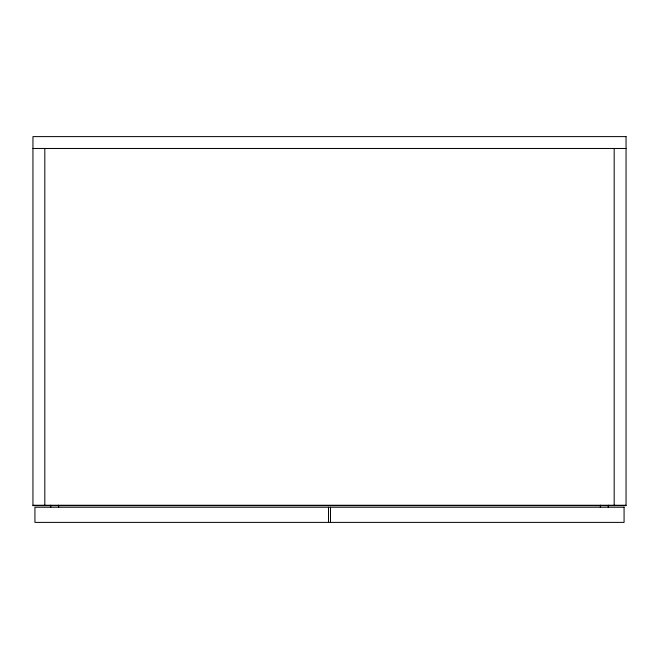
<?xml version="1.0" encoding="UTF-8"?>
<svg xmlns="http://www.w3.org/2000/svg" width="659" height="659" viewBox="0 0 659 659"><rect width="100%" height="100%" fill="white"/><g stroke="black" fill="none" stroke-linecap="round" stroke-linejoin="round"><path stroke-width="0.99" d="M32.95 148.473L626.05 148.473M32.95 505.255L626.05 505.255M614.188 148.473L614.188 505.651M608.257 505.173L608.257 507.232M600.349 505.181L600.349 507.232M330.488 507.232L330.488 522.389M328.512 507.232L328.512 522.389M58.651 505.173L58.651 507.232M50.743 505.173L50.743 507.232M44.812 148.473L44.812 505.651M626.05 136.611L32.95 136.611L32.95 505.651L626.05 505.651L626.05 136.611M624.073 507.232L34.927 507.232L34.927 522.389L624.073 522.389L624.073 507.232"/></g></svg>
